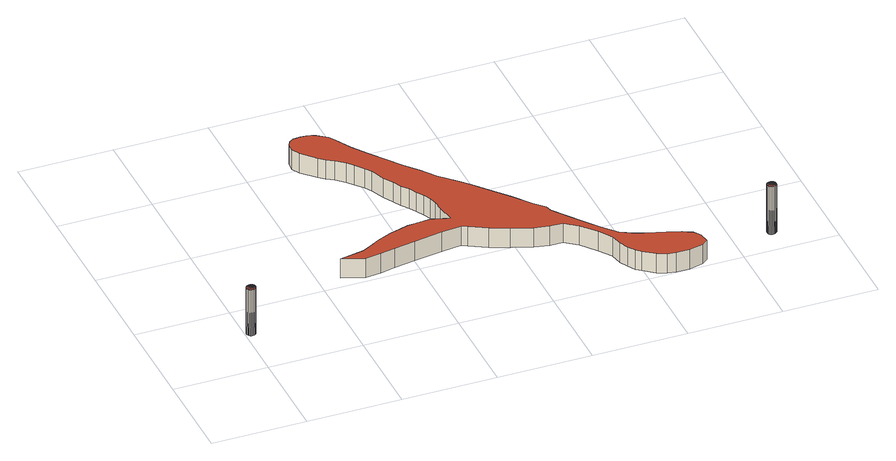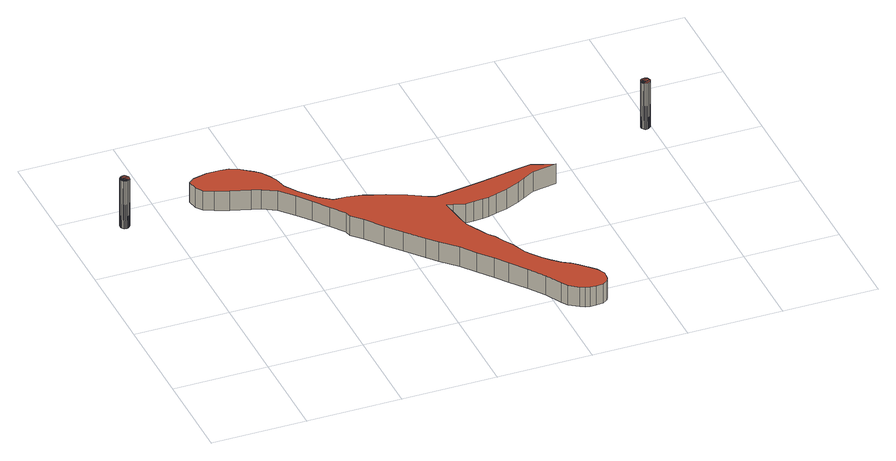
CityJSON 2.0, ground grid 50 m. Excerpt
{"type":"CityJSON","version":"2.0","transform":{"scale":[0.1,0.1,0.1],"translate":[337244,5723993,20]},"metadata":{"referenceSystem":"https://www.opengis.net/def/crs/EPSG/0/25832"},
"CityObjects":{
"building1":{"type":"Building","attributes":{"Geometrietyp2DReferenz":"1000","Gemeindeschluessel":"05170048","function":"51002_1251","roofType":"1000","measuredHeight":27},"geometry":[{"type":"Solid","lod":"2","boundaries":[[[[0,1,2]],[[1,3,2]],[[4,5,0]],[[5,1,0]],[[6,7,4]],[[7,5,4]],[[8,9,6]],[[9,7,6]],[[10,11,8]],[[11,9,8]],[[12,13,10]],[[13,11,10]],[[14,15,12]],[[15,13,12]],[[16,17,14]],[[17,15,14]],[[18,19,16]],[[19,17,16]],[[20,21,18]],[[21,19,18]],[[22,23,20]],[[23,21,20]],[[24,25,22]],[[26,27,28]],[[25,23,22]],[[28,29,24]],[[29,25,24]],[[27,29,28]],[[30,31,26]],[[31,27,26]],[[32,33,30]],[[33,31,30]],[[34,35,32]],[[35,33,32]],[[36,37,34]],[[37,35,34]],[[38,39,36]],[[39,37,36]],[[2,3,38]],[[3,39,38]],[[3,1,39]],[[1,5,39]],[[5,7,39]],[[7,9,39]],[[9,11,39]],[[11,13,39]],[[13,15,39]],[[15,17,39]],[[17,19,39]],[[19,21,39]],[[21,23,39]],[[23,25,39]],[[25,29,39]],[[29,27,39]],[[27,31,39]],[[31,33,39]],[[33,35,39]],[[35,37,39]],[[0,2,4]],[[2,38,4]],[[38,36,4]],[[36,34,4]],[[34,32,4]],[[32,30,4]],[[30,26,4]],[[26,28,4]],[[28,24,4]],[[24,22,4]],[[22,20,4]],[[20,18,4]],[[18,16,4]],[[16,14,4]],[[14,12,4]],[[12,10,4]],[[10,8,4]],[[8,6,4]]]],"semantics":{"surfaces":[{"type":"WallSurface"},{"type":"GroundSurface"},{"type":"RoofSurface"}],"values":[[0,0,0,0,0,0,0,0,0,0,0,0,0,0,0,0,0,0,0,0,0,0,0,0,0,0,0,0,0,0,0,0,0,0,0,0,0,0,0,0,1,1,1,1,1,1,1,1,1,1,1,1,1,1,1,1,1,1,2,2,2,2,2,2,2,2,2,2,2,2,2,2,2,2,2,2]]}}]},
"building2":{"type":"Building","attributes":{"Geometrietyp2DReferenz":"3000","Gemeindeschluessel":"05170048","function":"51009_1750","roofType":"9999","measuredHeight":11.41},"geometry":[{"type":"Solid","lod":"2","boundaries":[[[[40,41,42,43,44,45,46,47,48,49,50,51,52,53,54,55,56,57,58,59,60,61,62,63,64,65,66,67,68,69,70,71,72,73,74,75,76,77,78,79,80,81,82,83,84,85,86,87,88,89,90,91,92,93,94,95,96,97,98,99,100,101,102,103,104,105,106,107,108,109,110,111,112,113,114,115,116,117,118,119,120,121,122,123,124,125,126]],[[55,127,128,56]],[[54,129,127,55]],[[53,130,129,54]],[[52,131,130,53]],[[51,132,131,52]],[[50,133,132,51]],[[49,134,133,50]],[[48,135,134,49]],[[47,136,135,48]],[[46,137,136,47]],[[45,138,137,46]],[[44,139,138,45]],[[43,140,139,44]],[[42,141,140,43]],[[41,142,141,42]],[[40,143,142,41]],[[126,144,143,40]],[[125,145,144,126]],[[122,146,147,123]],[[124,148,145,125]],[[123,147,148,124]],[[121,149,146,122]],[[120,150,149,121]],[[119,151,150,120]],[[118,152,151,119]],[[117,153,152,118]],[[116,154,153,117]],[[115,155,154,116]],[[114,156,155,115]],[[113,157,156,114]],[[112,158,157,113]],[[111,159,158,112]],[[110,160,159,111]],[[109,161,160,110]],[[108,162,161,109]],[[107,163,162,108]],[[106,164,163,107]],[[105,165,164,106]],[[104,166,165,105]],[[103,167,166,104]],[[102,168,167,103]],[[98,169,170,99]],[[101,171,168,102]],[[100,172,171,101]],[[99,170,172,100]],[[97,173,169,98]],[[96,174,173,97]],[[95,175,174,96]],[[94,176,175,95]],[[93,177,176,94]],[[92,178,177,93]],[[91,179,178,92]],[[90,180,179,91]],[[89,181,180,90]],[[88,182,181,89]],[[87,183,182,88]],[[86,184,183,87]],[[85,185,184,86]],[[84,186,185,85]],[[83,187,186,84]],[[82,188,187,83]],[[81,189,188,82]],[[80,190,189,81]],[[79,191,190,80]],[[77,192,193,78]],[[78,193,191,79]],[[76,194,192,77]],[[75,195,194,76]],[[74,196,195,75]],[[73,197,196,74]],[[72,198,197,73]],[[71,199,198,72]],[[70,200,199,71]],[[69,201,200,70]],[[68,202,201,69]],[[67,203,202,68]],[[66,204,203,67]],[[65,205,204,66]],[[64,206,205,65]],[[63,207,206,64]],[[62,208,207,63]],[[61,209,208,62]],[[60,210,209,61]],[[59,211,210,60]],[[58,212,211,59]],[[57,213,212,58]],[[56,128,213,57]],[[148,147,146,149,150,151,152,153,154,155,156,157,158,159,160,161,162,163,164,165,166,167,168,171,172,170,169,173,174,175,176,177,178,179,180,181,182,183,184,185,186,187,188,189,190,191,193,192,194,195,196,197,198,199,200,201,202,203,204,205,206,207,208,209,210,211,212,213,128,127,129,130,131,132,133,134,135,136,137,138,139,140,141,142,143,144,145]]]],"semantics":{"surfaces":[{"type":"RoofSurface"},{"type":"WallSurface"},{"type":"GroundSurface"}],"values":[[0,1,1,1,1,1,1,1,1,1,1,1,1,1,1,1,1,1,1,1,1,1,1,1,1,1,1,1,1,1,1,1,1,1,1,1,1,1,1,1,1,1,1,1,1,1,1,1,1,1,1,1,1,1,1,1,1,1,1,1,1,1,1,1,1,1,1,1,1,1,1,1,1,1,1,1,1,1,1,1,1,1,1,1,1,1,1,1,2]]}}]},
"building3":{"type":"Building","attributes":{"Geometrietyp2DReferenz":"1000","Gemeindeschluessel":"05170048","function":"51002_1251","roofType":"1000","measuredHeight":28.01},"geometry":[{"type":"Solid","lod":"2","boundaries":[[[[214,215,216]],[[215,217,216]],[[218,219,214]],[[219,215,214]],[[220,221,218]],[[221,219,218]],[[222,223,220]],[[223,221,220]],[[224,225,222]],[[225,223,222]],[[226,227,224]],[[227,225,224]],[[228,229,226]],[[229,227,226]],[[230,231,228]],[[231,229,228]],[[232,233,230]],[[233,231,230]],[[234,235,232]],[[235,233,232]],[[236,237,234]],[[237,235,234]],[[238,239,236]],[[239,237,236]],[[240,241,238]],[[242,243,244]],[[241,239,238]],[[244,245,240]],[[245,241,240]],[[243,245,244]],[[246,247,242]],[[247,243,242]],[[248,249,246]],[[249,247,246]],[[250,251,248]],[[251,249,248]],[[252,253,250]],[[253,251,250]],[[216,217,252]],[[217,253,252]],[[217,215,253]],[[215,219,253]],[[219,221,253]],[[221,223,253]],[[223,225,253]],[[225,227,253]],[[227,229,253]],[[229,231,253]],[[231,233,253]],[[233,235,253]],[[235,237,253]],[[237,239,253]],[[239,241,253]],[[241,245,253]],[[245,243,253]],[[243,247,253]],[[247,249,253]],[[249,251,253]],[[214,216,218]],[[216,252,218]],[[252,250,218]],[[250,248,218]],[[248,246,218]],[[246,242,218]],[[242,244,218]],[[244,240,218]],[[240,238,218]],[[238,236,218]],[[236,234,218]],[[234,232,218]],[[232,230,218]],[[230,228,218]],[[228,226,218]],[[226,224,218]],[[224,222,218]],[[222,220,218]]]],"semantics":{"surfaces":[{"type":"WallSurface"},{"type":"GroundSurface"},{"type":"RoofSurface"}],"values":[[0,0,0,0,0,0,0,0,0,0,0,0,0,0,0,0,0,0,0,0,0,0,0,0,0,0,0,0,0,0,0,0,0,0,0,0,0,0,0,0,1,1,1,1,1,1,1,1,1,1,1,1,1,1,1,1,1,1,2,2,2,2,2,2,2,2,2,2,2,2,2,2,2,2,2,2]]}}]}
},
"vertices":[
[52,306,278],[52,306,8],[48,312,278],[48,312,8],[55,298,278],[55,298,8],[55,290,278],[55,290,8],[52,283,278],[52,283,8],[48,277,278],[48,277,8],[41,272,278],[41,272,8],[34,270,278],[34,270,8],[26,270,278],[26,270,8],[19,272,278],[19,272,8],[12,277,278],[12,277,8],[8,283,278],[8,283,8],[5,290,278],[5,290,8],[8,306,278],[8,306,8],[5,298,278],[5,298,8],[12,312,278],[12,312,8],[19,316,278],[19,316,8],[26,319,278],[26,319,8],[34,319,278],[34,319,8],[41,316,278],[41,316,8],
[1192,1202,116],[1142,1270,116],[1077,1354,116],[1017,1438,116],[969,1524,116],[949,1556,116],[901,1591,116],[877,1603,116],[852,1608,116],[820,1610,116],[783,1606,116],[757,1589,116],[747,1568,116],[743,1521,116],[765,1479,116],[834,1408,116],[863,1382,116],[902,1358,116],[946,1318,116],[976,1284,116],[1011,1240,116],[1034,1205,116],[1064,1131,116],[1095,1079,116],[1117,1035,116],[1148,997,116],[1169,958,116],[1191,919,116],[1209,880,116],[1218,839,116],[1226,788,116],[1239,693,116],[1203,704,116],[1146,723,116],[1102,720,116],[1054,716,116],[1021,713,116],[975,699,116],[918,684,116],[840,651,116],[803,628,116],[741,595,116],[612,573,116],[729,529,116],[811,541,116],[892,555,116],[1005,575,116],[1156,597,116],[1260,609,116],[1290,595,116],[1379,544,116],[1476,503,116],[1583,463,116],[1662,447,116],[1729,446,116],[1795,396,116],[1862,317,116],[1908,248,116],[1922,185,116],[1945,142,116],[1970,102,116],[1996,80,116],[2054,35,116],[2101,13,116],[2147,6,116],[2217,7,116],[2292,25,116],[2323,48,116],[2315,103,116],[2288,138,116],[2238,164,116],[2169,190,116],[2069,221,116],[2022,237,116],[1952,277,116],[1887,350,116],[1830,421,116],[1769,502,116],[1715,575,116],[1707,608,116],[1656,661,116],[1585,750,116],[1517,829,116],[1440,921,116],[1390,975,116],[1312,1054,116],[1253,1131,116],[834,1408,2],[863,1382,2],[765,1479,2],[743,1521,2],[747,1568,2],[757,1589,2],[783,1606,2],[820,1610,2],[852,1608,2],[877,1603,2],[901,1591,2],[949,1556,2],[969,1524,2],[1017,1438,2],[1077,1354,2],[1142,1270,2],[1192,1202,2],[1253,1131,2],[1312,1054,2],[1517,829,2],[1440,921,2],[1390,975,2],[1585,750,2],[1656,661,2],[1707,608,2],[1715,575,2],[1769,502,2],[1830,421,2],[1887,350,2],[1952,277,2],[2022,237,2],[2069,221,2],[2169,190,2],[2238,164,2],[2288,138,2],[2315,103,2],[2323,48,2],[2292,25,2],[2217,7,2],[2147,6,2],[2101,13,2],[2054,35,2],[1922,185,2],[1945,142,2],[1996,80,2],[1970,102,2],[1908,248,2],[1862,317,2],[1795,396,2],[1729,446,2],[1662,447,2],[1583,463,2],[1476,503,2],[1379,544,2],[1290,595,2],[1260,609,2],[1156,597,2],[1005,575,2],[892,555,2],[811,541,2],[729,529,2],[612,573,2],[741,595,2],[803,628,2],[840,651,2],[975,699,2],[918,684,2],[1021,713,2],[1054,716,2],[1102,720,2],[1146,723,2],[1203,704,2],[1239,693,2],[1226,788,2],[1218,839,2],[1209,880,2],[1191,919,2],[1169,958,2],[1148,997,2],[1117,1035,2],[1095,1079,2],[1064,1131,2],[1034,1205,2],[1011,1240,2],[976,1284,2],[946,1318,2],[902,1358,2],
[2721,147,294],[2721,147,14],[2716,153,294],[2716,153,14],[2723,139,294],[2723,139,14],[2723,132,294],[2723,132,14],[2721,124,294],[2721,124,14],[2716,118,294],[2716,118,14],[2710,113,294],[2710,113,14],[2702,111,294],[2702,111,14],[2695,111,294],[2695,111,14],[2687,113,294],[2687,113,14],[2681,118,294],[2681,118,14],[2676,124,294],[2676,124,14],[2674,132,294],[2674,132,14],[2674,139,294],[2674,139,14],[2681,153,294],[2681,153,14],[2676,147,294],[2676,147,14],[2687,158,294],[2687,158,14],[2695,160,294],[2695,160,14],[2702,160,294],[2702,160,14],[2710,158,294],[2710,158,14]
]}
